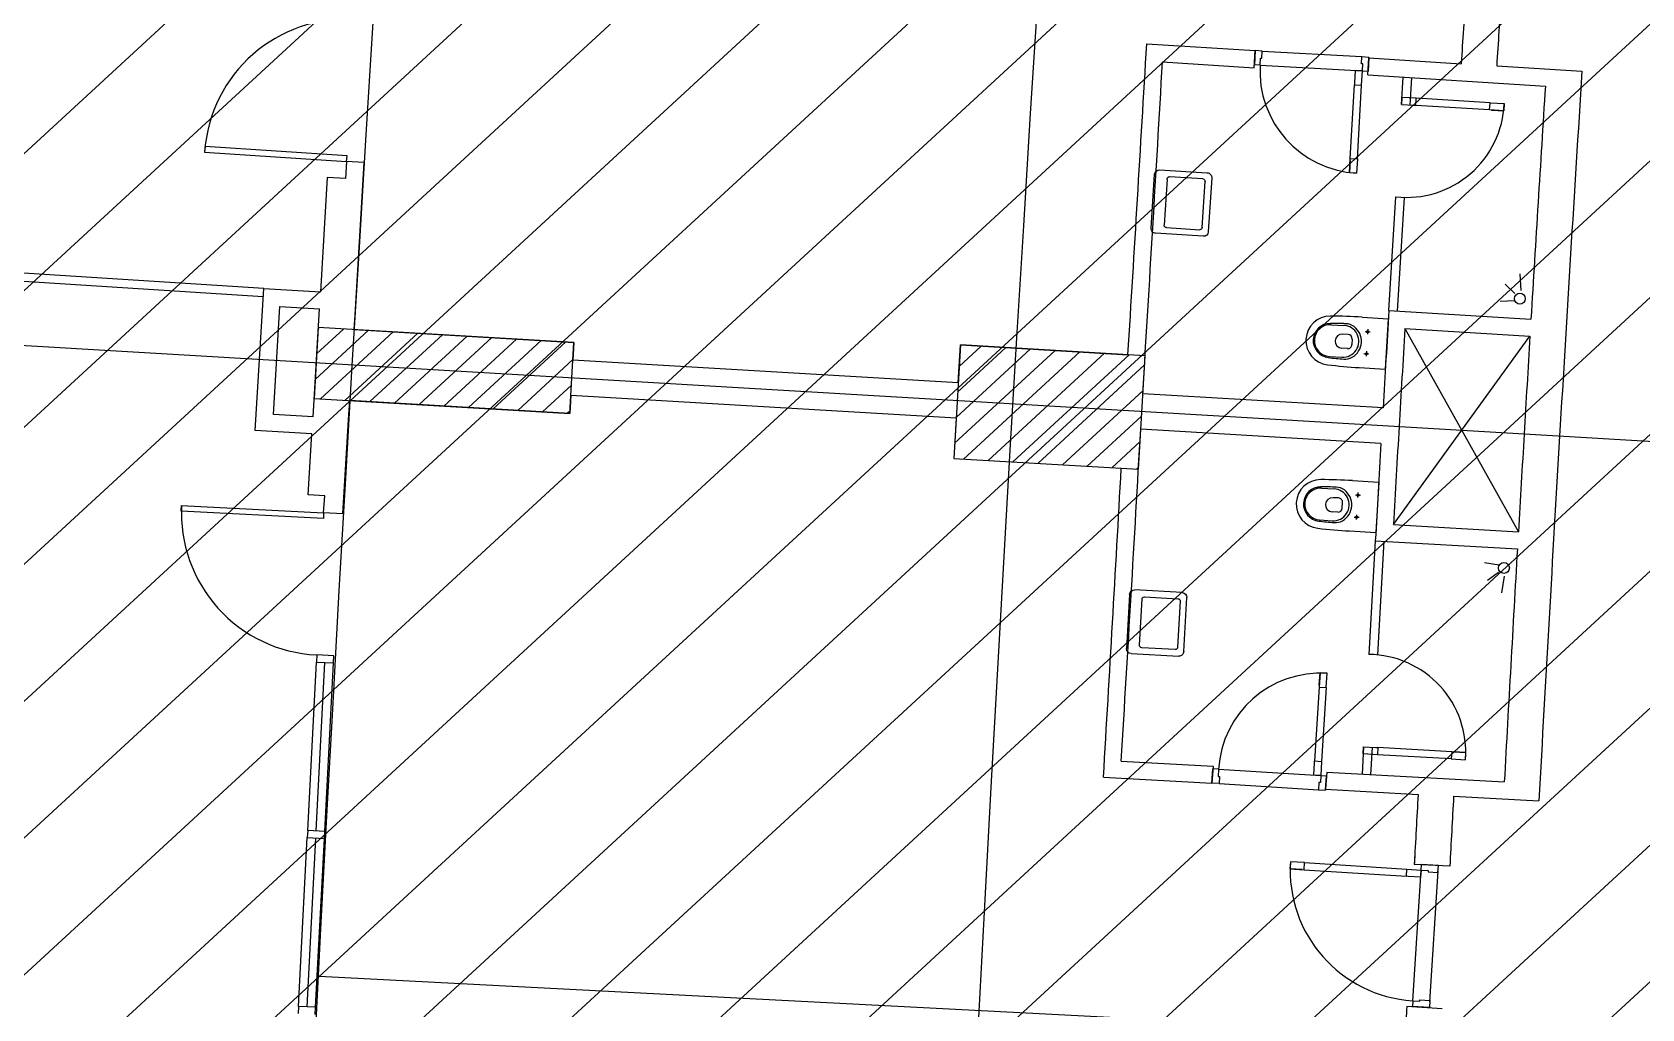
# Model space of a CAD drawing. Extents: x -678889171 to 586587, y -792238163 to 335485.
# Drawn here: x -678785167 to -678773857, y -792014520 to -792007656 of the extents above; entities that cross this region are included whole.
import ezdxf
from ezdxf.enums import TextEntityAlignment as Align

# ---------------------------------------------------------------- set-up
doc = ezdxf.new("R2010")
doc.units = 0
doc.header["$MEASUREMENT"] = 0
for name, color, linetype in [('A-FLOR-PATT', 252, 'Continuous'), ('A-SITE-PATT', 252, 'Continuous'), ('A-WALL', 252, 'Continuous')]:
    doc.layers.add(name, color=color, linetype=linetype)
doc.layers.add('BASEMENT3 LAYOUT$0$HATCH7', color=252, linetype='Continuous', lineweight=15)
doc.styles.add('Ground floor Towers$0$$Bas01-Rname$0$EN-SC', font='swissc.ttf')
doc.styles.add('Ground floor Towers$0$$Bas01-Rname$0$EN-SCL', font='swisscl.ttf')
doc.styles.add('Ground floor Towers$0$04-Ground Floor$0$V2-lower ground$0$LEVEL  FOR LICENSE LOWER GR$0$$LG- LEVEL$0$AR-SR', font='sarb.shx')

# ---------------------------------------------------------------- blocks, each defined once
blk = doc.blocks.new('A$C61C61320')
at = {"layer": 'BASEMENT3 LAYOUT$0$HATCH7'}
h = blk.add_hatch(dxfattribs=at)
h.set_pattern_fill('JIS_WOOD', color=256, scale=1000, style=0)
h.set_pattern_definition([(45, (-95575.72641586163, -175160.5677797335), (-499.9999991609842, 499.9999991609843), [])])
edge = h.paths.add_edge_path()
edge.add_line((-93671.42387769371, -154054.9431899884), (-93352.28011348587, -174711.9075518902))
edge.add_line((-93352.28011348587, -174711.9075518902), (-49398.28305342048, -174321.9428492732))
edge.add_arc((-49194.7644366367, -173977.2776182104), 400.2673467584944, 239.4389137010584, 436.7722825904112)
edge.add_line((-49103.17453308101, -173587.6300358392), (-49353.17453308101, -169321.0603725039))
edge.add_arc((765187.6152318742, -69570.4512780355), 820625.9088071947, 178.5717505264322, 186.9818142228341, ccw=False)
edge.add_line((-55183.34322072996, -49116.28952082794), (-86992.42594180122, -47875.38068783496))
edge.add_line((-86992.42594180116, -47875.38068783496), (-86999.8191618316, -136404.81269691))
edge.add_line((-86999.81916183163, -136404.81269691), (-87007.19406194473, -152784.6622732603))
edge.add_line((-87007.19406194473, -152784.6622732603), (-93671.42387769371, -154054.9431899884))
blk = doc.blocks.new('GR')
at = {"layer": 'A-FLOR-PATT'}
for p, q in [((19506.72367954663, 177318.9152581506, -6.574195595121094e-08), (20269.80789712958, 177301.7110496964, -6.574195595121094e-08)), ((20267.94719632149, 177181.7225059236, -6.574195595121094e-08), (20269.80789712958, 177301.7110496964, -6.574195595511163e-08)), ((20269.80789712959, 177301.7110496964, -6.574195721245735e-08), (20268.25735150073, 177201.7230713778, -6.574195720920686e-08)), ((20319.80188628891, 177300.935776882, -6.574195713362945e-08), (20269.80789712959, 177301.7110496964, -6.574195721245735e-08)), ((20308.25254282818, 177201.1028531263, -6.574195714614455e-08), (20309.02781564261, 177251.0968422856, -6.574195714776979e-08)), ((20309.02781564261, 177251.0968422856, -6.574195714776979e-08), (20319.02661347447, 177250.9417877227, -6.57419571320042e-08)), ((20319.02661347447, 177250.9417877227, -6.57419571320042e-08), (20319.80188628891, 177300.935776882, -6.574195713362945e-08)), ((20319.8018862889, 177300.935776882, -6.574195713362945e-08), (21019.71773451922, 177290.08195748, -6.574195603003884e-08)), ((21018.9424617048, 177240.0879683207, -6.57419560284136e-08), (21019.71773451922, 177290.08195748, -6.574195603003884e-08)), ((21028.94125953666, 177239.9329137578, -6.574195601264801e-08), (21018.9424617048, 177240.0879683207, -6.57419560284136e-08)), ((21019.71773451922, 177290.08195748, -6.574195603003884e-08), (21069.71172367855, 177289.3066846656, -6.574195595121094e-08)), ((21028.16598672223, 177189.9389245985, -6.574195601102278e-08), (21028.94125953666, 177239.9329137578, -6.574195601264801e-08)), ((21067.76374772133, 177163.6901441498, -6.57419572122744e-08), (21069.62444852942, 177283.6786879225, -6.574195721617507e-08)), ((21069.71172367855, 177289.3066846656, -6.574195595121094e-08), (21068.16117804969, 177189.318706347, -6.574195594796045e-08)), ((21069.62444852942, 177283.6786879225, -6.574195595121094e-08), (21719.95757568768, 177269.0165229524, -6.574195595121094e-08)), ((21969.89406176519, 177263.3815493706, -6.574195595121094e-08), (22569.74162835095, 177249.8576127742, -6.574195595121094e-08)), ((19622.35406397338, 177196.2778047617, -6.574195595121094e-08), (20267.94719632149, 177181.7225059236, -6.574195595121094e-08)), ((20308.25254282818, 177201.1028531263, -6.574195714614455e-08), (20268.25735150073, 177201.7230713778, -6.574195720920686e-08)), ((20308.25254282818, 177201.1028531263, -6.574195714614455e-08), (21028.16598672224, 177189.9389245985, -6.574195601102278e-08)), ((20978.17199756293, 177190.7141974129, -6.574195608702276e-08), (20976.82302286582, 177103.7246562757, -6.574195608702276e-08)), ((21028.16598672224, 177189.9389245985, -6.574195608702276e-08), (20978.17199756293, 177190.7141974129, -6.574195608702276e-08)), ((21026.61544109338, 177089.9509462799, -6.574195608702276e-08), (21028.16598672224, 177189.9389245985, -6.574195608702276e-08)), ((21028.16598672223, 177189.9389245985, -6.574195601102278e-08), (21068.16117804969, 177189.318706347, -6.574195594796045e-08)), ((21067.76374772133, 177163.6901441498, -6.574195595121094e-08), (22317.11215531155, 177135.5228069924, -6.574195595121094e-08)), ((21312.52072076741, 176965.1746954055), (21316.46683767699, 177158.0829782509)), ((21372.50817136258, 176963.9475967571), (21376.45172518676, 177156.7305816411)), ((20968.55861466401, 176570.7887318375, -6.574195606969766e-08), (20976.62145193407, 177090.7262190943, -6.574195608660019e-08)), ((20976.82302286582, 177103.7246562757, -6.574195608702276e-08), (20976.62145193407, 177090.7262190943, -6.574195608702276e-08)), ((20976.62145193407, 177090.7262190943, -6.574195608702276e-08), (21026.61544109338, 177089.9509462799, -6.574195608702276e-08)), ((21018.55260382332, 176570.0134590231, -6.574195599086977e-08), (21026.61544109338, 177089.9509462799, -6.574195600777229e-08)), ((21313.54330297462, 177015.1642375682), (21312.52072076758, 176965.1746954056)), ((21413.52238729986, 177013.1190731541), (21313.54330297462, 177015.1642375682)), ((21373.5282587746, 177013.8151793749), (21314.03126981675, 177015.2762663344)), ((21412.49980509283, 176963.1295309915), (21413.52238729986, 177013.1190731541)), ((21933.41362579104, 177002.4842182008), (21413.52238729986, 177013.1190731541)), ((21932.39104358401, 176952.4946760382), (21933.41362579104, 177002.4842182008)), ((21933.41362579104, 177002.4842182008), (22033.39271011627, 177000.4390537867)), ((22033.39271011627, 177000.4390537867), (22032.37012790923, 176950.4495116241)), ((21312.52072076758, 176965.1746954056), (21399.50252413054, 176963.3954023653)), ((21399.50252413054, 176963.3954023653), (21412.49980509283, 176963.1295309915)), ((21932.39104358401, 176952.4946760382), (21412.49980509283, 176963.1295309915)), ((22032.37012790923, 176950.4495116241), (21932.39104358401, 176952.4946760382)), ((22032.37012790923, 176950.4495116241), (21945.38832454628, 176952.2288046644)), ((21945.38832454628, 176952.2288046644), (22032.37012790923, 176950.4495116241)), ((20967.00806903516, 176470.8007535189, -6.574195606644719e-08), (20968.55861466402, 176570.7887318375, -6.574195606644719e-08)), ((20967.00806903516, 176470.8007535189, -6.574195606644719e-08), (20968.35704373227, 176557.7902946561, -6.574195606644719e-08)), ((20968.35704373227, 176557.7902946561, -6.574195606644719e-08), (20967.00806903516, 176470.8007535189, -6.574195606644719e-08)), ((20968.55861466402, 176570.7887318375, -6.574195606644719e-08), (21018.55260382333, 176570.0134590231, -6.574195606644719e-08)), ((21018.55260382333, 176570.0134590231, -6.574195606644719e-08), (21017.00205819448, 176470.0254807044, -6.574195606644719e-08)), ((21017.00205819448, 176470.0254807044, -6.574195606644719e-08), (20967.00806903516, 176470.8007535189, -6.574195606644719e-08)), ((12924.25218369376, 176330.1563315319), (12923.23584941985, 176290.1692453084)), ((13923.92934571748, 176304.7479739631), (12924.25218369376, 176330.1563315319)), ((12923.23584941985, 176290.1692453084), (13922.91301144354, 176264.7608877396)), ((13922.85521213316, 176263.497027616), (13920.71660459744, 176143.5155797659)), ((14042.82994262739, 176261.0099584092), (13922.85521213316, 176263.497027616)), ((13922.91301144354, 176264.7608877396), (13923.92934571748, 176304.7479739631)), ((14042.82994262739, 176261.0099584092), (14023.50179552916, 175187.610148973)), ((21282.85486387872, 175514.9415566899), (21299.22216593008, 176315.066896582)), ((21342.84231447388, 175513.7144580414), (21359.20961652524, 176313.8397979335)), ((13790.74397989536, 176146.20990474), (13776.41229055999, 175342.1648390266)), ((13920.71660459744, 176143.5155797659), (13790.74397989536, 176146.20990474)), ((22205.30155274103, 175693.3938478951), (22194.70123518342, 175810.516311183)), ((22162.73388453875, 175671.4924075945), (22090.75118790752, 175732.267854819)), ((22164.83142728131, 175619.2442863473), (22060.71826712938, 175609.8213923222)), ((13375.73928298447, 175289.4990170408), (5633.775682664767, 175466.8088341133)), ((13376.8389918459, 175349.4895646131), (5635.1494685137, 175526.7931046552)), ((21097.58583359455, 175460.6864604981), (21281.79451667736, 175457.1231077444)), ((21274.92864262296, 175102.1895086396), (21281.79451667736, 175457.1231077444)), ((21282.8548638786, 175514.9415566899), (22282.6593678678, 175495.1726564299)), ((13358.51070214203, 174349.657541823), (13376.8389918459, 175349.4895646131)), ((13376.8389918459, 175349.4895646131), (13776.41229056099, 175342.1648390708)), ((20881.49349768561, 175399.1415005443), (20969.98361410882, 175397.9085853892)), ((21004.02290598825, 175334.5724244198), (20964.94413302396, 175335.3283684444)), ((21033.43707993617, 175303.9978210542), (21032.67893271665, 175264.8051532094)), ((21122.38992720006, 175360.1879394432), (21157.38338063292, 175359.5110222829)), ((21140.22511249664, 175377.3462075794), (21139.54819533634, 175342.3527541466)), ((21375.18592536822, 174012.5138330137, 3.542664718840158e-08), (22280.29487927182, 175375.1959534658, 3.542664718840158e-08)), ((21400.48460291758, 175392.5922359702), (22280.31267639918, 175375.1956015671)), ((21400.48465195054, 175392.5922509537), (22255.06042950938, 173997.6527102751)), ((-9390, 175265), (35520, 174445)), ((13480.68993964143, 174467.4379898006), (13494.61943981636, 175227.3103271203)), ((13494.61943981636, 175227.3103271203), (13774.12754189851, 175222.1865609898)), ((13760.19804176933, 174462.3142236713), (13774.12754189851, 175222.1865609898)), ((21002.10432935108, 175235.3909792615), (20963.02555638679, 175236.1469232861)), ((21119.39215120447, 175205.2169313834), (21154.38560463734, 175204.5400142231)), ((21137.22733650105, 175222.3751995197), (21136.55041934076, 175187.3817460868)), ((13770.60100383588, 175091.3939420336), (13761.4368590214, 174591.4779306378)), ((13763.87869502115, 174724.6832583793), (14124.09742803063, 175084.9138686834)), ((13763.87869502115, 174724.6832583793), (14124.09742803063, 175084.9138686834)), ((13767.17982345555, 174904.7641053612), (13950.50571578569, 175088.0960423954)), ((13767.17982345555, 174904.7641053612), (13950.50571578569, 175088.0960423954)), ((13770.48095189006, 175084.8449523431), (13776.91400354067, 175091.2782161072)), ((13770.48095189006, 175084.8449523431), (13776.91400354067, 175091.2782161072)), ((15570.29864486054, 175058.4030207011), (13770.60100383588, 175091.3939420336)), ((13806.62323938153, 174590.649602431), (14297.68914027556, 175081.7316949716)), ((13806.62323938153, 174590.649602431), (14297.68914027556, 175081.7316949716)), ((13980.21495162658, 174587.4674287191), (14471.28085252052, 175078.5495212596)), ((13980.21495162658, 174587.4674287191), (14471.28085252052, 175078.5495212596)), ((14023.50179552916, 175187.610148973), (14021.65365724343, 175086.7918032354)), ((14021.65365724343, 175086.7918032354), (15570.29864486052, 175058.4030207013)), ((18284.15808736664, 175151.8826297149), (18269.47471553567, 174352.0173919457)), ((18271.44503037422, 174459.348757313, 2.901258108107702e-08), (18951.84778752108, 175139.7739490067, 2.901258108107702e-08)), ((18271.44503037422, 174459.348757313, 2.901258108107702e-08), (18951.84778752108, 175139.7739490067, 2.901258108107702e-08)), ((18274.75091714328, 174639.4343627864, 2.901258108107702e-08), (18778.22262821492, 175142.9226745546, 2.901258108107702e-08)), ((18274.75091714328, 174639.4343627864, 2.901258108107702e-08), (18778.22262821492, 175142.9226745546, 2.901258108107702e-08)), ((18278.05680391227, 174819.5199682598, 2.901258108107702e-08), (18604.59746890885, 175146.0714001025, 2.901258108107702e-08)), ((18278.05680391227, 174819.5199682598, 2.901258108107702e-08), (18604.59746890885, 175146.0714001025, 2.901258108107702e-08)), ((18279.25073887218, 174884.5586447668), (18284.15808736662, 175151.8826297149)), ((18281.36269068133, 174999.6055737332, 2.901258108107702e-08), (18430.97230960263, 175149.2201256504, 2.901258108107702e-08)), ((18281.36269068133, 174999.6055737332, 2.901258108107702e-08), (18430.97230960263, 175149.2201256504, 2.901258108107702e-08)), ((19583.94398022085, 175128.3107633796), (18284.15808736664, 175151.8826297149)), ((18284.15808736662, 175151.8826297149), (19463.53805113422, 175130.4943479853)), ((18339.61894774903, 174350.7453128479, 2.901258108107702e-08), (19125.47294682721, 175136.6252234588, 2.901258108107702e-08)), ((18339.61894774903, 174350.7453128479, 2.901258108107702e-08), (19125.47294682721, 175136.6252234588, 2.901258108107702e-08)), ((18513.24410705516, 174347.5965873, 2.901258108107702e-08), (19299.09810613337, 175133.4764979109, 2.901258108107702e-08)), ((18513.24410705516, 174347.5965873, 2.901258108107702e-08), (19299.09810613337, 175133.4764979109, 2.901258108107702e-08)), ((18686.86926636132, 174344.4478617521, 2.901258108107702e-08), (19472.72326543953, 175130.327772363, 2.901258108107702e-08)), ((18686.86926636132, 174344.4478617521, 2.901258108107702e-08), (19472.72326543953, 175130.327772363, 2.901258108107702e-08)), ((19569.26060838983, 174328.4455256104), (19583.94398022085, 175128.3107633796)), ((20877.16945839941, 175175.608879007), (20965.64105600558, 175173.418627564)), ((21090.71995954015, 175105.7528613934), (21274.92864262296, 175102.1895086396)), ((14153.80666387157, 174584.2852550073), (14644.87256476554, 175075.3673475478)), ((14153.80666387157, 174584.2852550073), (14644.87256476554, 175075.3673475478)), ((14327.39837611659, 174581.1030812954), (14818.46427701044, 175072.1851738358)), ((14327.39837611659, 174581.1030812954), (14818.46427701044, 175072.1851738358)), ((14500.99008836155, 174577.9209075835), (14992.05598925543, 175069.0030001239)), ((14500.99008836155, 174577.9209075835), (14992.05598925543, 175069.0030001239)), ((14674.58180060657, 174574.7387338717), (15165.64770150036, 175065.820826412)), ((14674.58180060657, 174574.7387338717), (15165.64770150036, 175065.820826412)), ((14848.17351285159, 174571.5565601598), (15339.23941374532, 175062.6386527001)), ((14848.17351285159, 174571.5565601598), (15339.23941374532, 175062.6386527001)), ((15021.76522509655, 174568.3743864479), (15512.83112599028, 175059.4564789882)), ((15021.76522509655, 174568.3743864479), (15512.83112599028, 175059.4564789882)), ((15561.134500046, 174558.4870093057), (15570.29864486054, 175058.4030207011)), ((15570.29864486052, 175058.4030207013), (15568.02291799366, 174934.2591620723)), ((18860.49442566745, 174341.2991362042, 2.901258108107702e-08), (19582.75577668901, 175063.584301953, 2.901258108107702e-08)), ((18860.49442566745, 174341.2991362042, 2.901258108107702e-08), (19582.75577668901, 175063.584301953, 2.901258108107702e-08)), ((15195.35693734157, 174565.1922127361), (15568.09035466204, 174937.937919991)), ((15195.35693734157, 174565.1922127361), (15568.09035466204, 174937.937919991)), ((18279.25073887218, 174884.5586447668), (15568.02291799366, 174934.2591620723)), ((19034.11958497364, 174338.1504106564, 2.901258108107702e-08), (19579.44988991995, 174883.4986964796, 2.901258108107702e-08)), ((19034.11958497364, 174338.1504106564, 2.901258108107702e-08), (19579.44988991995, 174883.4986964796, 2.901258108107702e-08)), ((21269.76942133601, 174829.7383436523), (19578.45249467192, 174860.7424981301)), ((15368.94864958656, 174562.0100390242), (15564.78922622761, 174757.8570730092)), ((15368.94864958656, 174562.0100390242), (15564.78922622761, 174757.8570730092)), ((15563.44084558638, 174684.3011563746), (15561.13450004598, 174558.4870093057)), ((18274.66218517346, 174634.6007578799), (15563.44084558638, 174684.3011563746)), ((18274.66218517346, 174634.6007578799), (18269.53746102506, 174352.0162540442)), ((19207.74474427974, 174335.0016851084, 2.901258108107702e-08), (19576.14400315087, 174703.4130910062, 2.901258108107702e-08)), ((19207.74474427974, 174335.0016851084, 2.901258108107702e-08), (19576.14400315087, 174703.4130910062, 2.901258108107702e-08)), ((13761.4368590214, 174591.4779306378), (15561.134500046, 174558.4870093057)), ((14010.46314151351, 174487.7277337814), (14013.62409315261, 174586.178718445)), ((15561.13450004598, 174558.4870093057), (14013.62409315261, 174586.178718445)), ((15542.54036183155, 174558.8278653123), (15561.48809779316, 174577.7762260273)), ((15542.54036183155, 174558.8278653123), (15561.48809779316, 174577.7762260273)), ((19381.36990358587, 174331.8529595605, 2.901258108107702e-08), (19572.83811638184, 174523.3274855328, 2.901258108107702e-08)), ((19381.36990358587, 174331.8529595605, 2.901258108107702e-08), (19572.83811638184, 174523.3274855328, 2.901258108107702e-08)), ((21265.1873575825, 174579.7803377959), (19573.87042226468, 174610.7844924323)), ((13760.28339561432, 174462.3126590182), (13480.68993964143, 174467.4379898006)), ((13997.54776530597, 173788.1507638413), (14010.46314151351, 174487.7277337814)), ((13756.0450355173, 174342.3701933106), (13358.51070214203, 174349.657541823)), ((13749.03137206369, 173912.1256078831), (13756.04503551716, 174342.3701933091)), ((18269.47471553567, 174352.0173919457), (19569.26060838983, 174328.4455256104)), ((18269.53746102506, 174352.0162540442), (19448.91703628305, 174330.6279793603)), ((19554.99506289201, 174328.7042340126, 2.901258108107702e-08), (19569.53222961281, 174343.2418800594, 2.901258108107702e-08)), ((19554.99506289201, 174328.7042340126, 2.901258108107702e-08), (19569.53222961281, 174343.2418800594, 2.901258108107702e-08)), ((21076.14213815656, 174310.5134994365), (21260.35765857467, 174307.3231322111)), ((21260.35765857467, 174307.3231322111), (21254.21045366108, 173952.3763589172)), ((20860.17485892285, 174248.531130696), (20948.66729031291, 174247.4773892447)), ((20982.83475289173, 174184.2102794726), (20943.75452942755, 174184.8870968429)), ((21101.14966622214, 174210.0654067027), (21136.14441851872, 174209.4593442464)), ((21118.3440111423, 174192.2649993262), (21118.95007359857, 174227.2597516228)), ((20981.11699872996, 174085.0251529634), (20942.03677526578, 174085.7019703337)), ((21011.63198280384, 174114.5011728265), (21012.31077275486, 174153.6952953987)), ((21115.66002026453, 174037.2882391557), (21116.26608272081, 174072.2829914522)), ((20856.3034282301, 174024.9902122236), (20944.77927921654, 174022.9790989507)), ((21069.99493324297, 173955.5667261426), (21254.21045366108, 173952.3763589172)), ((21098.46567534438, 174055.0886465321), (21133.46042764096, 174054.4825840758)), ((21375.18587664308, 174012.5138338367), (22255.06042950922, 173997.652710275)), ((13864.08985919851, 173910.2923802332), (13749.03137206369, 173912.1256078831)), ((13861.8296592172, 173790.3131613391), (13864.08985919851, 173910.2923802332)), ((21253.15101321688, 173894.5578933525), (21240.18238766653, 173094.3702510678)), ((21253.15101321688, 173894.5578933525), (22253.00833468192, 173877.6702550525)), ((21313.14313478234, 173893.5856022055), (21300.174509232, 173093.3979599208)), ((12861.44988476041, 173761.3248911517), (12861.89025700557, 173801.3224669818)), ((13861.38928697207, 173750.315585509), (12861.44988476041, 173761.3248911517)), ((12861.89025700557, 173801.3224669818), (13861.8296592172, 173790.3131613391)), ((13861.8296592172, 173790.3131613391), (13861.38928697207, 173750.315585509)), ((13997.54776530597, 173788.1507638413), (13861.8296592172, 173790.3131613391)), ((22130.7122795118, 173758.0004266785), (22027.01442107702, 173771.232781143)), ((22126.70123032701, 173705.8642842834), (22052.53944966823, 173647.767865382)), ((22168.4376023144, 173682.4174355239), (22153.55181892521, 173565.7621673538)), ((20902.48377806695, 172950.916811072, -6.574195606644719e-08), (20900.36868037889, 172850.9391817655, -6.574195606644719e-08)), ((20902.48377806695, 172950.916811072, -6.574195606644719e-08), (20900.64364307834, 172863.9362735753, -6.574195606644719e-08)), ((20900.64364307834, 172863.9362735753, -6.574195606644719e-08), (20902.48377806695, 172950.916811072, -6.574195606644719e-08)), ((20952.47259272024, 172949.859262228, -6.574195606644719e-08), (20902.48377806695, 172950.916811072, -6.574195606644719e-08)), ((20950.35749503217, 172849.8816329214, -6.574195606644719e-08), (20952.47259272024, 172949.859262228, -6.574195606644719e-08)), ((20900.36868037888, 172850.9391817655, -6.574195606969766e-08), (20889.37017240093, 172331.0555093713, -6.574195608660019e-08)), ((20900.36868037889, 172850.9391817655, -6.574195606644719e-08), (20950.35749503217, 172849.8816329214, -6.574195606644719e-08)), ((20950.35749503216, 172849.8816329214, -6.574195599086977e-08), (20939.35898705422, 172329.9979605273, -6.574195600777229e-08)), ((13840.30213632486, 171555.0595408074), (13853.3491879717, 172740.3476342198)), ((13853.89952952342, 172790.3445766265), (13853.3491879717, 172740.3476342198)), ((13853.3491879717, 172740.3476342198), (13973.3419187234, 172739.0268137364)), ((13973.89227225004, 172789.0237560113), (13853.89952952342, 172790.3445766265)), ((13900.37167280174, 171554.3983107453), (13913.41873658213, 172739.6864184133)), ((13960.29486676019, 171553.7386915841), (13973.3419187234, 172739.0268137364)), ((13973.3419187234, 172739.0268137364), (13973.89227225004, 172789.0237560113)), ((21229.64528280314, 172444.2118310861), (21226.51857857186, 172251.2885272848)), ((21228.83504018074, 172394.2183964483), (21229.64528280326, 172444.2118310861)), ((21328.82190945648, 172392.5979112032), (21228.83504018074, 172394.2183964483)), ((21288.82913849595, 172393.3680743425), (21229.31857327968, 172394.0885587582)), ((21229.64528280326, 172444.2118310861), (21316.63385907315, 172442.8020089229)), ((21289.63740436861, 172443.2395399391), (21286.51273099708, 172250.4415438555)), ((21316.63385907315, 172442.8020089229), (21329.63215207901, 172442.5913458411)), ((21329.63215207901, 172442.5913458411), (21328.82190945648, 172392.5979112032)), ((21848.75362969028, 172384.1713879289), (21328.82190945648, 172392.5979112032)), ((21849.56387231281, 172434.1648225668), (21329.63215207901, 172442.5913458411)), ((21849.56387231281, 172434.1648225668), (21848.75362969028, 172384.1713879289)), ((21848.75362969028, 172384.1713879289), (21948.74049896601, 172382.5509026838)), ((21949.55074158854, 172432.5443373217), (21849.56387231281, 172434.1648225668)), ((21949.55074158854, 172432.5443373217), (21862.56216531864, 172433.9541594849)), ((21862.56216531864, 172433.9541594849), (21949.55074158854, 172432.5443373217)), ((21948.74049896601, 172382.5509026838), (21949.55074158854, 172432.5443373217)), ((19532.14414210193, 172275.2093097731, -6.574195595121094e-08), (20177.83698899538, 172266.0935689945, -6.574195595121094e-08)), ((20177.83698899538, 172266.0935689945, -6.574195595121094e-08), (20175.29880894814, 172146.1174443435, -6.574195595511163e-08)), ((20887.25507471286, 172231.0778800647, -6.574195608702276e-08), (20889.09520970148, 172318.0584175614, -6.574195608702276e-08)), ((20889.09520970148, 172318.0584175614, -6.574195608702276e-08), (20889.37017240093, 172331.0555093713, -6.574195608702276e-08)), ((20889.37017240093, 172331.0555093713, -6.574195608702276e-08), (20939.35898705422, 172329.9979605273, -6.574195608702276e-08)), ((20939.35898705422, 172329.9979605273, -6.574195608702276e-08), (20937.24388936615, 172230.0203312207, -6.574195608702276e-08)), ((20977.77707538929, 172254.8002017207, -6.57419572122744e-08), (20975.23889534205, 172134.8240770699, -6.574195721617507e-08)), ((20977.77707538929, 172254.8002017207, -6.574195595121094e-08), (22227.31845003909, 172237.1594684863, -6.574195595121094e-08)), ((19412.0967298329, 172156.8921530125, -6.574195595121094e-08), (20175.29880894814, 172146.1174443435, -6.574195595121094e-08)), ((20175.29880894816, 172146.1174443435, -6.574195721245735e-08), (20177.41390663622, 172246.09507365, -6.574195720920686e-08)), ((20225.28762360145, 172145.0598954994, -6.574195713362945e-08), (20175.29880894816, 172146.1174443435, -6.574195721245735e-08)), ((20217.40495835885, 172245.2490345748, -6.574195714614455e-08), (20177.41390663622, 172246.09507365, -6.574195720920686e-08)), ((20217.40495835885, 172245.2490345748, -6.574195714614455e-08), (20216.34740951482, 172195.2602199215, -6.574195714776979e-08)), ((20216.34740951482, 172195.2602199215, -6.574195714776979e-08), (20226.34517244547, 172195.0487101527, -6.57419571320042e-08)), ((20217.40495835885, 172245.2490345748, -6.574195714614455e-08), (20937.24388936615, 172230.0203312207, -6.574195601102278e-08)), ((20226.34517244547, 172195.0487101527, -6.57419571320042e-08), (20225.28762360145, 172145.0598954994, -6.574195713362945e-08)), ((20225.28762360144, 172145.0598954994, -6.574195713362945e-08), (20925.13102874741, 172130.2542116829, -6.574195603003884e-08)), ((20937.24388936615, 172230.0203312207, -6.574195608702276e-08), (20887.25507471286, 172231.0778800647, -6.574195608702276e-08)), ((20926.18857759145, 172180.2430263362, -6.57419560284136e-08), (20925.13102874741, 172130.2542116829, -6.574195603003884e-08)), ((20936.18634052211, 172180.0315165674, -6.574195601264801e-08), (20926.18857759145, 172180.2430263362, -6.57419560284136e-08)), ((20937.24388936614, 172230.0203312207, -6.574195601102278e-08), (20936.18634052211, 172180.0315165674, -6.574195601264801e-08)), ((20937.24388936614, 172230.0203312207, -6.574195601102278e-08), (20977.23494108877, 172229.1742921455, -6.574195594796045e-08)), ((20975.11984340071, 172129.1966628389, -6.574195595121094e-08), (20977.23494108877, 172229.1742921455, -6.574195594796045e-08)), ((20925.13102874741, 172130.2542116829, -6.574195603003884e-08), (20975.11984340071, 172129.1966628389, -6.574195595121094e-08)), ((20975.23889534205, 172134.8240770699, -6.574195595121094e-08), (21625.67246915756, 172125.641407816, -6.574195595121094e-08)), ((21875.64755896523, 172122.1123178922, -6.574195595121094e-08), (22475.58777450337, 172113.6425020753, -6.574195595121094e-08)), ((20748.16991432175, 171616.2701047149), (20747.02509225281, 171566.2832126088)), ((20848.14369853399, 171613.980460577), (20748.16991432175, 171616.2701047149)), ((20846.99887646504, 171563.9935684709), (20848.14369853399, 171613.980460577)), ((20848.14369853399, 171613.980460577), (21567.95494486212, 171597.4950227842)), ((21566.81012279317, 171547.5081306781), (21567.95494486212, 171597.4950227842)), ((21567.95494486212, 171597.4950227842), (21667.92872907435, 171595.2053786463)), ((21868.79215515398, 171630.6156040554), (21617.94001575505, 171632.1672978372)), ((21868.90666590891, 171630.6148957273), (21617.94001575505, 171632.1672978372)), ((21646.86400300576, 170675.4465638937), (21667.92872907435, 171595.2053786463)), ((21667.92872907435, 171595.2053786463), (21666.78390700541, 171545.2184865402)), ((21667.92872907435, 171595.2053786463), (21668.84458672951, 171635.1948923312)), ((21667.92872907435, 171595.2053786463), (21717.91562118047, 171594.0605565773)), ((21788.8131277841, 171632.4473193657), (21668.84458672951, 171635.1948923312)), ((21717.91562118047, 171594.0605565773), (21717.68665676668, 171584.0631781561)), ((21717.68665676668, 171584.0631781561), (21787.66830571515, 171582.4604272596)), ((21766.83254406042, 170672.6989909282), (21787.89727012901, 171592.4578056808)), ((21787.66830571515, 171582.4604272596), (21788.8131277841, 171632.4473193657)), ((13826.67567198738, 170317.1345639413), (13839.75179477283, 171505.0625983832)), ((13840.30213600817, 171555.05951205), (13839.75179445645, 171505.0625696433)), ((13839.75179445645, 171505.0625696433), (13959.74452520816, 171503.7417491599)), ((13960.29487873479, 171553.7386914348), (13840.30213600817, 171555.05951205)), ((13886.74520846425, 170316.4733338792), (13899.82060784036, 171504.4013619299)), ((13946.6684024227, 170315.813714718), (13959.74452520816, 171503.7417491599)), ((13959.74452520816, 171503.7417491599), (13960.29487873479, 171553.7386914348)), ((20747.02509225281, 171566.2832126088), (20834.00228451745, 171564.2912222088)), ((20834.00228451745, 171564.2912222088), (20747.02509225281, 171566.2832126088)), ((20747.02509225281, 171566.2832126088), (20846.99887646504, 171563.9935684709)), ((20846.99887646504, 171563.9935684709), (21566.81012279317, 171547.5081306781)), ((21579.80671474076, 171547.2104769401), (21566.81012279317, 171547.5081306781)), ((21666.78390700541, 171545.2184865402), (21579.80671474076, 171547.2104769401)), ((21646.86400300576, 170675.4465638937), (21645.94814535061, 170635.4570502088)), ((21646.86400300576, 170675.4465638937), (21696.85089511188, 170674.3017418247)), ((21696.85089511188, 170674.3017418247), (21697.07985952567, 170684.299120246)), ((21697.07985952567, 170684.299120246), (21767.06150847414, 170682.6963693495)), ((21767.06150847414, 170682.6963693495), (21765.91668640519, 170632.7094772433)), ((21856.25233044646, 170626.7329049546), (21606.30211267935, 170632.4573761786)), ((21856.36847696999, 170626.7302449152), (21606.30211267935, 170632.4573761786)), ((21765.91668640519, 170632.7094772433), (21645.94814535061, 170635.4570502088)), ((13961.75410073684, 170535.9534311653), (21604.32271296146, 170450.5931997597)), ((13826.67567167069, 170317.1345351839), (13826.12533011897, 170267.1375927772)), ((13946.6684143973, 170315.8137145687), (13826.67567167069, 170317.1345351839)), ((13946.11806087067, 170265.8167722938), (13946.6684143973, 170315.8137145687))]:
    blk.add_line(p, q, dxfattribs=at)
at = {"layer": 'A-FLOR-PATT', "extrusion": (-4.071934040062943e-17, 8.68383498339693e-19, -1)}
for p, q in [((19633.01245733607, 176437.5703116468, -6.574195846831901e-08), (19968.20951979893, 176430.1132534959, -6.574197212379787e-08)), ((19590.29571270372, 176024.9063070911, -6.574195708727196e-08), (19598.74704527471, 176404.7963112155, -6.574195710151443e-08)), ((19687.51150708558, 176374.8746738369, -6.574196074192822e-08), (19680.30301753973, 176050.8508467892, -6.574196072978022e-08)), ((19939.2821568402, 176386.0417333466, -6.574197098416572e-08), (19704.6442131162, 176391.2616740523, -6.574196142533051e-08)), ((19948.46066750999, 176044.8852002685, -6.574197165416333e-08), (19955.66915705585, 176368.9090273161, -6.574197166631132e-08)), ((20000.9835202301, 176395.8478414344, -6.574197348808908e-08), (19992.53218765912, 176015.95783731, -6.57419734738466e-08)), ((19958.26677559776, 175983.1838368786, -6.574197210704203e-08), (19623.0697131349, 175990.6408950295, -6.574195845156315e-08)), ((19696.69001775526, 176033.7181407586, -6.574196141192583e-08), (19931.32796147926, 176028.4982000529, -6.574197097076104e-08))]:
    blk.add_line(p, q, dxfattribs=at)
at = {"layer": 'A-FLOR-PATT', "extrusion": (-4.072380963548379e-17, 6.245809278218223e-19, -1)}
for p, q in [((19543.03858877218, 173446.9687707861, -6.574195708727196e-08), (19537.56111441081, 173067.0242517698, -6.574195710151443e-08)), ((19912.29157555528, 173475.1769149958, -6.574197210704203e-08), (19577.04641171731, 173480.0099806087, -6.574195845156315e-08)), ((19627.36258023535, 173093.6725312594, -6.574196074192822e-08), (19632.03454366123, 173417.742856303, -6.574196072978022e-08)), ((19649.03845513379, 173434.2634612141, -6.574196141192583e-08), (19883.7100698204, 173430.8803152851, -6.574197097076104e-08)), ((19900.23067473166, 173413.8764038126, -6.574197165416333e-08), (19895.55871130578, 173089.8060787689, -6.574197166631132e-08)), ((19939.85531101638, 173061.2245730342, -6.574197348808908e-08), (19945.33278537774, 173441.1690920505, -6.57419734738466e-08)), ((19878.55479983322, 173073.2854738579, -6.574197098416572e-08), (19643.88318514661, 173076.668619787, -6.574196142533051e-08)), ((19570.60232423333, 173033.0164288246, -6.574195846831901e-08), (19905.8474880713, 173028.1833632117, -6.574197212379787e-08))]:
    blk.add_line(p, q, dxfattribs=at)
at = {"layer": 'A-FLOR-PATT'}
for centre, radius in [((22198.82412448702, 175635.6617183647), 38.2464158643079), ((21139.88665391649, 175359.849480863), 7.5), ((21136.88887792091, 175204.8784728032), 7.5), ((21118.64704237043, 174209.7623754745), 7.499999999999999), ((21115.96305149267, 174054.785615304), 7.499999999999999), ((22164.08043283414, 173740.3481780619), 38.24641586430788)]:
    blk.add_circle(centre, radius, dxfattribs=at)
for centre, radius, start, end in [((632160.654919429, 163506.251165366), 618245.8226879981, 171.0764646735087, 189.9103746877842), ((632160.654919429, 163506.251165366), 613595.8226879981, 171.0737824436527, 189.9862451256833), ((632160.6549200421, 163506.2511841252), 610595.8226879981, 178.6621393276341, 178.7084498071783), ((632160.6549200421, 163506.2511841252), 610345.8226879981, 178.662306496056, 178.7084498071783), ((13922.91300496768, 176264.7608879042), 999.9999999999949, 88.54405170290373, 178.5440517027139), ((-750910.686850765, 191427.4600681721), 770546.58359173, 358.7881109304786, 358.9508677803577), ((632160.6549200421, 163506.2511841252), 609745.822687998, 178.7084498071783, 178.9498075557504), ((-534370.6912951508, 186441.6262924818), 554070.1857841982, 358.8023465168271, 359.043904462066), ((21028.16598672224, 177189.9389245985, -6.574195601102278e-08), 719.9999999997045, 179.1115671940213, 269.1115671934025), ((632160.6549200421, 163506.2511841252), 609995.822687998, 178.7197211839586, 178.8738302666773), ((632160.6549200421, 163506.2511841252), 609995.8226879978, 178.7197211839586, 178.8738302666773), ((21346.31305084848, 177000.7985055564, -3.542665270695287e-08), 687.0797532929838, 266.1109916930802, 359.9700252115346), ((20879.93611699308, 175287.3634935741), 171.5000000000134, 92.09995981502011, 265.683645059752), ((21020.22387241718, 171461.4346395987), 4000.000000000577, 88.89180243737098, 92.09995981500552), ((631930.6955963087, 163510.5768268298), 610765.8226879977, 178.8738012174619, 178.9380916712256), ((20879.93611699311, 175287.3634935742), 120.5, 92.09995981815027, 265.6836450567787), ((20879.93611699311, 175287.3634935742), 111.7888557810301, 89.20176097541169, 268.5818438994646), ((21020.22387241825, 171461.4346395993), 3949, 90.51612447473721, 92.09995981815027), ((20963.98484470537, 175285.7376458653), 49.59999999999997, 88.89180243743515, 268.8918024374351), ((20968.4195635305, 175285.6518601831), 112.2676204798005, 268.5818438994646, 89.20176097541169), ((20985.55227412962, 175310.278476425), 100, 55.17370554359503, 90.51612447473721), ((21003.44269127943, 175304.5780357631), 30, 358.8918024380765, 88.89180243743515), ((20968.4195635305, 175285.6518601831), 130, 302.6098993310914, 55.17370554359503), ((631930.6955963087, 163510.5768268298), 610645.8226879977, 178.8850618839844, 178.94981789163), ((632160.6549200425, 163506.2511841531), 609995.8226879976, 178.8851016453467, 178.9496956359046), ((21002.68454405991, 175265.3853679183), 30, 268.8918024374351, 358.8918024380765), ((21168.0819207159, 179105.0046822928), 4000.000000000603, 265.6836450597597, 268.8918024373942), ((21168.08192071646, 179105.0046822922), 3949, 265.6836450567787, 267.2674803933893), ((20984.58705350302, 175260.381081248), 100, 267.2674803933893, 302.6098993310914), ((631930.6915580585, 163510.3565350356), 610645.8226879977, 178.9498075557504, 179.0145532247308), ((632160.6549196971, 163506.25116531), 609995.8226879976, 178.9499194755915, 179.0145134651827), ((632160.6549196971, 163506.25116531), 609745.8226879977, 178.9498075557504, 179.19116530262), ((-534427.5455807635, 183340.1511118107), 554070.185784198, 358.855710648526, 359.0972685923562), ((631930.6915580585, 163510.3565350356), 610765.8226879977, 178.961523437475, 179.0258138923867), ((-751004.791131198, 186293.9492516569), 770546.5835917296, 358.948747330784, 359.1104037403798), ((20858.84380496963, 174136.7501995306), 171.4999999999963, 92.21597005045736, 265.7996552951888), ((21006.87785743993, 170311.1132369694), 4000.000000000635, 89.00781267282139, 92.21597005045587), ((20858.84380496966, 174136.7501995305), 120.5, 92.21597005362712, 265.7996552920995), ((20858.84380496966, 174136.7501995305), 111.7888557810301, 89.31777121077651, 268.6978541348653), ((21006.87785744006, 170311.11323697), 3949, 90.63213471667017, 92.21597005362712), ((20942.89565234667, 174135.2945335883), 49.59999999999996, 89.0078126728979, 269.0078126728979), ((20947.33053577673, 174135.2177273197), 112.2676204798005, 268.6978541348653, 89.31777121077651), ((20964.41334828918, 174159.8789826946), 99.99999999999999, 55.28971577851966, 90.63213471667017), ((20982.31527078636, 174154.214777504), 30, 359.0078126726859, 89.0078126728979), ((20947.33053577673, 174135.2177273197), 130, 302.7259095670296, 55.28971577851966), ((20981.63648083534, 174115.0206549319), 30, 269.0078126728979, 359.0078126726859), ((21139.25921395813, 177954.9669886097), 4000.000000000551, 265.7996552952079, 269.0078126728424), ((21139.25921395947, 177954.9669886091), 3949, 265.7996552920995, 267.3834906354883), ((20963.5491598506, 174109.9797354592), 99.99999999999999, 267.3834906354883, 302.7259095670296), ((632160.6549196971, 163506.25116531), 609995.8226879977, 179.0257848435318, 179.1798939247912), ((632160.6549196971, 163506.25116531), 609995.8226879976, 179.0257848435318, 179.1798939247912), ((13861.82965273964, 173790.3131614104), 999.9999999999951, 179.3692004806892, 269.3692004807945), ((21262.10928175831, 172407.373451727, -3.542665270695287e-08), 687.0797532929838, 357.9295898983984, 91.78862341765078), ((20937.24388936615, 172230.0203312207, -6.574195601102278e-08), 719.9999999997043, 88.78804791672692, 178.7880479165273), ((632160.6549196971, 163506.25116531), 610595.8226879978, 179.19116530262, 179.2374757824633), ((632160.6549196971, 163506.25116531), 610345.8226879978, 179.19116530262, 179.2373086147842), ((631560.5735889701, 163512.7379551279), 609995.8226879977, 179.2322618521817, 179.237334990723), ((631560.5735889701, 163512.7379551279), 609995.8226879976, 179.2322618521817, 179.237334990723), ((21667.92872907435, 171595.2053786463), 919.9999999997046, 178.6880158926872, 268.6880158920668), ((632160.6549196971, 163506.25116531), 610595.8226879978, 179.3312914329977, 179.3483576968476)]:
    blk.add_arc(centre, radius, start, end, dxfattribs=at)
at = {"layer": 'A-FLOR-PATT', "extrusion": (-4.071934040062943e-17, 8.68383498339693e-19, -1)}
for centre, radius, start, end in [((-19632.26675152098, 176404.0506054003, 6.574131224047621e-08), 33.52800000000002, 1.274436865566969, 91.27443686541862), ((-19704.27136020869, 176374.5018209293, 6.57413122404762e-08), 16.76400000000001, 1.274436865566969, 91.27443686541862), ((-19938.90930393268, 176369.2818802237, 6.574131224047621e-08), 16.76400000000001, 91.27443686541862, 181.274436865567), ((-19967.46381398384, 176396.5935472494, 6.574131224047621e-08), 33.52800000000002, 91.27443686541862, 181.274436865567), ((-19623.81541894999, 176024.160601276, 6.574131224047621e-08), 33.52800000000002, 271.2744368654186, 1.274436865566969), ((-19697.06287066283, 176050.4779938817, 6.574131224047621e-08), 16.76400000000001, 271.2744368654186, 1.274436865566969), ((-19931.70081438683, 176045.2580531761, 6.574131224047621e-08), 16.76400000000001, 181.274436865567, 271.2744368654186), ((-19959.01248141285, 176016.7035431251, 6.574131224047621e-08), 33.52800000000002, 181.274436865567, 271.2744368654186)]:
    blk.add_arc(centre, radius, start, end, dxfattribs=at)
at = {"layer": 'A-FLOR-PATT', "extrusion": (-4.072380963548379e-17, 6.245809278218223e-19, -1)}
for centre, radius, start, end in [((-19576.563105156, 173446.4854642248, 6.574126955195746e-08), 33.52800000000001, 0.8259480204628035, 90.8259480204628), ((-19648.79680185311, 173417.5012030223, 6.574126955195744e-08), 16.76400000000001, 0.8259480204628035, 90.8259480204628), ((-19883.46841653972, 173414.1180570932, 6.574126955195744e-08), 16.76400000000001, 90.8259480204628, 180.8259480204628), ((-19911.80826899398, 173441.6523986119, 6.574126955195746e-08), 33.52800000000001, 90.8259480204628, 180.8259480204628), ((-19571.08563079464, 173066.5409452085, 6.574126955195746e-08), 33.52800000000001, 270.8259480204628, 0.8259480204628035), ((-19644.12483842723, 173093.4308779787, 6.574126955195744e-08), 16.76400000000001, 270.8259480204628, 0.8259480204628035), ((-19878.79645311384, 173090.0477320496, 6.574126955195746e-08), 16.76400000000001, 180.8259480204628, 270.8259480204628), ((-19906.33079463261, 173061.7078795956, 6.574126955195746e-08), 33.52800000000001, 180.8259480204628, 270.8259480204628)]:
    blk.add_arc(centre, radius, start, end, dxfattribs=at)
at = {"layer": 'A-FLOR-PATT', "style": 'Ground floor Towers$0$04-Ground Floor$0$V2-lower ground$0$LEVEL  FOR LICENSE LOWER GR$0$$LG- LEVEL$0$AR-SR', "flags": 12}
for tag, p in [('L', (30296.07288644527, 72859.53473235783)), ('P', (30237.50458115668, 72203.99769414036))]:
    blk.add_attdef(tag, text='', height=500, dxfattribs=at).set_placement(p, align=Align.RIGHT)
at = {"layer": 'A-FLOR-PATT'}
for tag, p, height, style in [('N', (85492.25876324323, 56633.4995742733), 250, 'Ground floor Towers$0$$Bas01-Rname$0$EN-SC'), ('N', (89389.48149106537, 56633.4995742733), 250, 'Ground floor Towers$0$$Bas01-Rname$0$EN-SC'), ('N', (94597.61363499537, 56633.4995742733), 250, 'Ground floor Towers$0$$Bas01-Rname$0$EN-SC'), ('AN', (85922.66280553787, 56313.08159666645), 200, 'Ground floor Towers$0$$Bas01-Rname$0$EN-SCL'), ('AN', (89819.88553336001, 56313.08159666645), 200, 'Ground floor Towers$0$$Bas01-Rname$0$EN-SCL'), ('AN', (95028.01767729002, 56313.08159666645), 200, 'Ground floor Towers$0$$Bas01-Rname$0$EN-SCL'), ('SN', (85299.47460008037, 56025.08594095582), 200, 'Ground floor Towers$0$$Bas01-Rname$0$EN-SCL'), ('SN', (89196.69732790251, 56025.08594095582), 200, 'Ground floor Towers$0$$Bas01-Rname$0$EN-SCL'), ('SN', (94404.82947183252, 56025.08594095582), 200, 'Ground floor Towers$0$$Bas01-Rname$0$EN-SCL'), ('F', (85927.04975899268, 56008.67972904726), 200, 'Ground floor Towers$0$$Bas01-Rname$0$EN-SCL'), ('F', (89824.27248681482, 56008.67972904726), 200, 'Ground floor Towers$0$$Bas01-Rname$0$EN-SCL'), ('F', (95032.40463074483, 56008.67972904726), 200, 'Ground floor Towers$0$$Bas01-Rname$0$EN-SCL')]:
    blk.add_attdef(tag, p, '', height=height, dxfattribs=dict(at, style=style))
at = {"layer": 'A-FLOR-PATT', "style": 'Ground floor Towers$0$$Bas01-Rname$0$EN-SCL', "width": 0.8}
for p in [(85305.16036184286, 56295.1433535593), (89202.383089665, 56295.1433535593), (94410.51523359501, 56295.1433535593)]:
    blk.add_attdef('FN', p, '', height=250, dxfattribs=at)

msp = doc.modelspace()

# ---------------------------------------------------------------- block references
at = {"layer": 'A-SITE-PATT', "rotation": 357.6731745000001}
msp.add_blockref('A$C61C61320', (-678706236.4347705, -791940527.995869, -212772), dxfattribs=at)

# ---------------------------------------------------------------- next in the draw order: block references
at = {"layer": 'A-WALL', "rotation": 357.6731745000001}
msp.add_blockref('GR', (-678804025.0995113, -792184118.4910543, -212772), dxfattribs=at)

doc.saveas('drawing.dxf')
